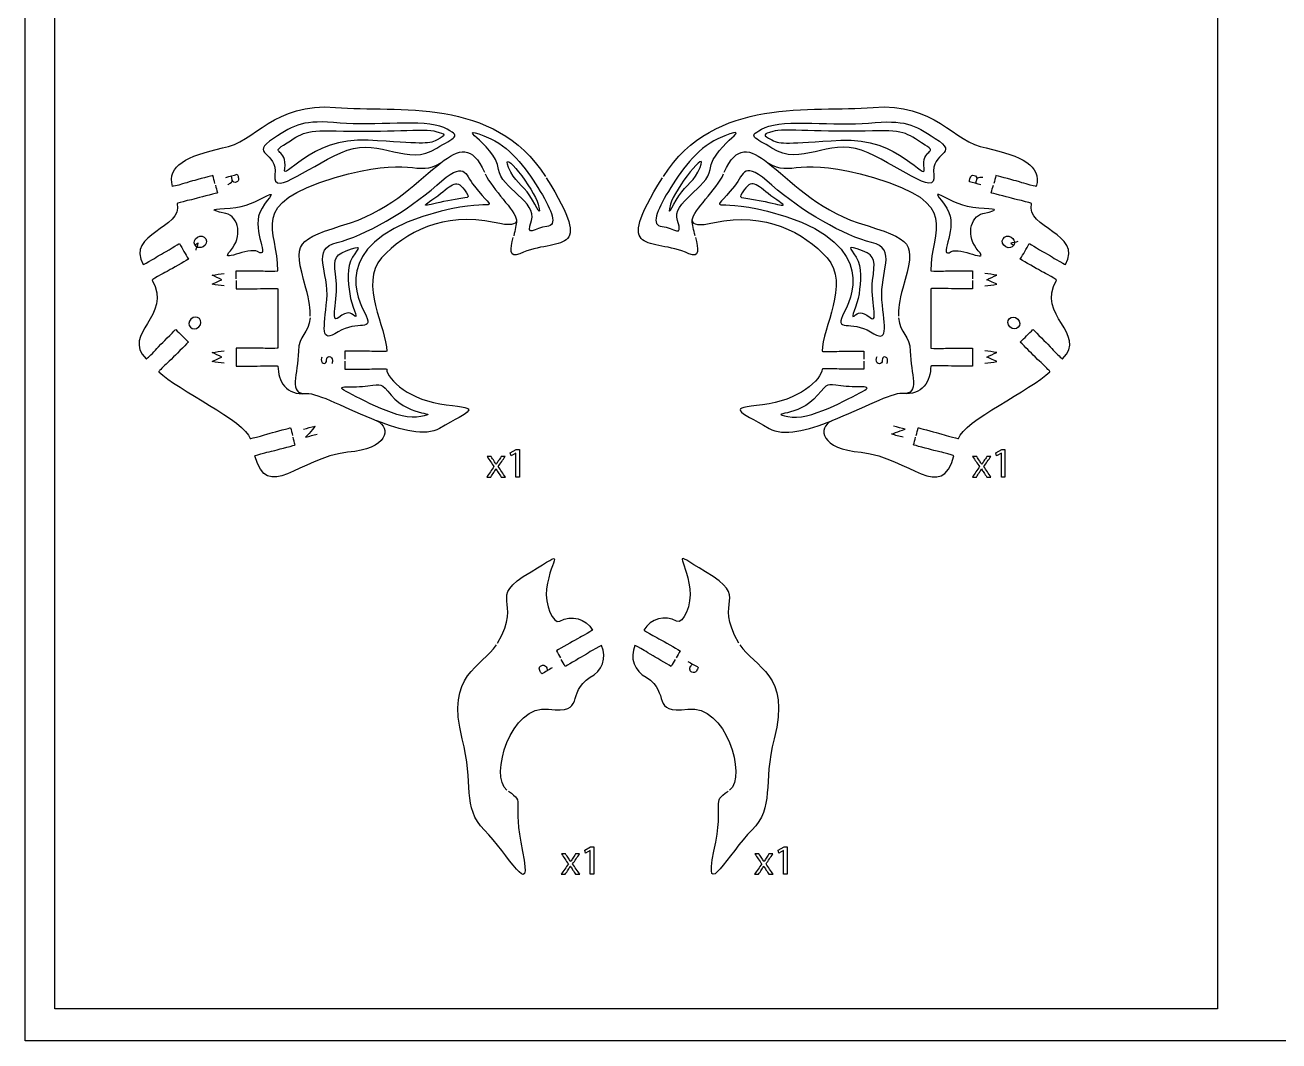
# Model space of a CAD drawing. Extents: x 0 to 620, y 0 to 360.
# Drawn here: x 0 to 210.1, y 0 to 170.3 of the extents above; entities that cross this region are included whole.
import ezdxf

# ---------------------------------------------------------------- set-up
doc = ezdxf.new("R2010")
doc.units = 0
doc.header["$MEASUREMENT"] = 0
doc.layers.add('DEFAULT', color=7, linetype='CONTINUOUS')

msp = doc.modelspace()

# ---------------------------------------------------------------- linework, layer by layer
at = {"layer": 'DEFAULT', "color": 36}
for points in [[(620, 0), (0, 0), (0, 360), (620, 360)], [(199.84, 5.38), (5, 5.38), (5, 355), (199.84, 355)], [(82.25, 98.56), (82.23, 98.56), (81.44, 98.13), (81.32, 98.6), (82.32, 99.14), (82.85, 99.14), (82.85, 94.55), (82.25, 94.55)], [(163.63, 98.56), (163.62, 98.56), (162.82, 98.13), (162.7, 98.6), (163.7, 99.14), (164.23, 99.14), (164.23, 94.55), (163.63, 94.55)], [(94.72, 31.94), (94.7, 31.94), (93.91, 31.51), (93.79, 31.99), (94.79, 32.52), (95.32, 32.52), (95.32, 27.94), (94.72, 27.94)], [(127.13, 31.94), (127.11, 31.94), (126.31, 31.51), (126.19, 31.99), (127.2, 32.52), (127.73, 32.52), (127.73, 27.94), (127.13, 27.94)]]:
    msp.add_lwpolyline(points, close=True, dxfattribs=at)
at = {"layer": 'DEFAULT', "color": 1}
for points, knots in [([(31.82, 143.79), (31.7, 144.23), (31.58, 144.66), (31.47, 145.1), (31.47, 145.1), (28.93, 144.42), (28.08, 144.19), (27.15, 143.94), (26.98, 143.84), (26.4, 143.69), (25.47, 143.44), (24.71, 143.23), (24.7, 143.29), (23.77, 146.77), (27.1, 148.37), (33.11, 149.73), (38.59, 150.66), (41.7, 157.39), (52.04, 156.52), (62.34, 155.65), (78.59, 158.49), (87.2, 144.94)], [0, 0, 0, 0, 3.830157, 3.830157, 3.830157, 4.830157, 4.830157, 4.830157, 5.830157, 5.830157, 5.830157, 6.830157, 6.830157, 6.830157, 7.830157, 7.830157, 7.830157, 8.830157, 8.830157, 8.830157, 9.830157, 9.830157, 9.830157, 9.830157]), ([(106.98, 144.94), (115.59, 158.49), (131.83, 155.65), (142.13, 156.52), (152.47, 157.39), (155.58, 150.66), (161.06, 149.73), (167.07, 148.37), (170.41, 146.77), (169.47, 143.29), (169.46, 143.23), (168.7, 143.44), (167.77, 143.69), (167.2, 143.84), (167.03, 143.94), (166.09, 144.19), (165.25, 144.42), (162.71, 145.1), (162.71, 145.1), (162.59, 144.66), (162.48, 144.23), (162.36, 143.79)], [0, 0, 0, 0, 1, 1, 1, 2, 2, 2, 3, 3, 3, 4, 4, 4, 5, 5, 5, 6, 6, 6, 9.830157, 9.830157, 9.830157, 9.830157]), ([(35.38, 127.78), (35.38, 128.23), (35.38, 128.68), (35.38, 129.13), (36.55, 129.13), (37.71, 129.13), (38.88, 129.13), (39.85, 129.13), (40.04, 129.08), (40.63, 129.08), (41.6, 129.08), (42.38, 129.08), (42.38, 129.13), (42.38, 136.2), (37.04, 140.35), (51.98, 144.75), (64.55, 148.57), (65.8, 144.75), (69.66, 147.22), (72.74, 149.64), (74.92, 150.27), (76.99, 145.64)], [0, 0, 0, 0, 3.83, 3.83, 3.83, 13.76, 13.76, 13.76, 14.76, 14.76, 14.76, 15.76, 15.76, 15.76, 16.76, 16.76, 16.76, 17.76, 17.76, 17.76, 18.76, 18.76, 18.76, 18.76]), ([(117.19, 145.64), (119.25, 150.27), (121.43, 149.64), (124.51, 147.22), (128.38, 144.75), (129.62, 148.57), (142.19, 144.75), (157.13, 140.35), (151.79, 136.2), (151.79, 129.13), (151.79, 129.08), (152.58, 129.08), (153.54, 129.08), (154.13, 129.08), (154.33, 129.13), (155.29, 129.13), (156.46, 129.13), (157.63, 129.13), (158.8, 129.13), (158.8, 128.68), (158.8, 128.23), (158.8, 127.78)], [0, 0, 0, 0, 1, 1, 1, 2, 2, 2, 3, 3, 3, 4, 4, 4, 5, 5, 5, 14.93, 14.93, 14.93, 18.76, 18.76, 18.76, 18.76]), ([(47.8, 121.53), (47.85, 122.62), (47.66, 124.09), (47.06, 126.24), (44.82, 134.21), (45.24, 134.19), (54.53, 137.19), (61.5, 139.45), (66.16, 144.48), (69.66, 147.22)], [0, 0, 0, 0, 1, 1, 1, 2, 2, 2, 3, 3, 3, 3]), ([(124.51, 147.22), (128.01, 144.48), (132.67, 139.45), (139.64, 137.19), (148.94, 134.19), (149.36, 134.21), (147.12, 126.24), (146.51, 124.09), (146.33, 122.62), (146.37, 121.53)], [0, 0, 0, 0, 1, 1, 1, 2, 2, 2, 3, 3, 3, 3]), ([(77.11, 145.36), (78.35, 142.7), (82.17, 139.26), (82.35, 137.7), (82.35, 137.66), (82.36, 137.61), (82.36, 137.56), (82.37, 136.9), (82.12, 135.95), (81.89, 135.01)], [0, 0, 0, 0, 1, 1, 1, 2, 2, 2, 3, 3, 3, 3]), ([(112.29, 135.01), (112.05, 135.95), (111.81, 136.9), (111.82, 137.56), (111.82, 137.61), (111.82, 137.66), (111.82, 137.7), (112, 139.26), (115.83, 142.7), (117.07, 145.36)], [0, 0, 0, 0, 1, 1, 1, 2, 2, 2, 3, 3, 3, 3]), ([(31.89, 143.5), (32.01, 143.07), (32.13, 142.63), (32.24, 142.2), (32.24, 142.2), (29.71, 141.52), (28.86, 141.29), (27.92, 141.04), (27.73, 141.04), (27.16, 140.89), (26.23, 140.64), (25.48, 140.44), (25.48, 140.39), (26.6, 136.21), (16.78, 135.42), (19.81, 130.17), (19.84, 130.13), (20.52, 130.52), (21.35, 131), (21.86, 131.3), (22.01, 131.44), (22.84, 131.92), (23.6, 132.36), (25.88, 133.68), (25.88, 133.68), (26.38, 132.81), (26.88, 131.94), (27.38, 131.08), (27.38, 131.08), (25.1, 129.76), (24.34, 129.32), (23.5, 128.84), (23.31, 128.79), (22.8, 128.49), (21.97, 128.01), (21.29, 127.62), (21.31, 127.57), (24.78, 121.57), (16.02, 118.62), (20.3, 114.34), (20.34, 114.3), (20.89, 114.85), (21.58, 115.54), (21.99, 115.95), (22.09, 116.13), (22.78, 116.81), (23.4, 117.43), (25.25, 119.29), (25.25, 119.29), (25.96, 118.58), (26.67, 117.87), (27.38, 117.17), (27.38, 117.17), (25.52, 115.31), (24.9, 114.69), (24.22, 114.01), (24.04, 113.9), (23.63, 113.49), (22.94, 112.8), (22.39, 112.25), (22.43, 112.21), (25.46, 109.18), (36.94, 103.91), (37.72, 101.01), (37.73, 100.96), (38.49, 101.16), (39.43, 101.41), (39.99, 101.56), (40.17, 101.66), (41.1, 101.91), (41.95, 102.14), (44.48, 102.82), (44.48, 102.82), (44.6, 102.38), (44.72, 101.95), (44.83, 101.51)], [0, 0, 0, 0, 3.830157, 3.830157, 3.830157, 4.830157, 4.830157, 4.830157, 5.830157, 5.830157, 5.830157, 6.830157, 6.830157, 6.830157, 7.830157, 7.830157, 7.830157, 8.830157, 8.830157, 8.830157, 9.830157, 9.830157, 9.830157, 10.830157, 10.830157, 10.830157, 19.342765, 19.342765, 19.342765, 20.342765, 20.342765, 20.342765, 21.342765, 21.342765, 21.342765, 22.342765, 22.342765, 22.342765, 23.342765, 23.342765, 23.342765, 24.342765, 24.342765, 24.342765, 25.342765, 25.342765, 25.342765, 26.342765, 26.342765, 26.342765, 34.849262, 34.849262, 34.849262, 35.849262, 35.849262, 35.849262, 36.849262, 36.849262, 36.849262, 37.849262, 37.849262, 37.849262, 38.849262, 38.849262, 38.849262, 39.849262, 39.849262, 39.849262, 40.849262, 40.849262, 40.849262, 41.849262, 41.849262, 41.849262, 45.679419, 45.679419, 45.679419, 45.679419]), ([(87.36, 144.69), (95.82, 131.14), (89.25, 134.85), (82.92, 131.99), (81.04, 131.15), (81.36, 132.85), (81.82, 134.72)], [0, 0, 0, 0, 1, 1, 1, 2, 2, 2, 2]), ([(112.36, 134.72), (112.82, 132.85), (113.14, 131.15), (111.26, 131.99), (104.93, 134.85), (98.35, 131.14), (106.82, 144.69)], [0, 0, 0, 0, 1, 1, 1, 2, 2, 2, 2]), ([(149.34, 101.51), (149.46, 101.95), (149.57, 102.38), (149.69, 102.82), (149.69, 102.82), (152.23, 102.14), (153.07, 101.91), (154.01, 101.66), (154.18, 101.56), (154.75, 101.41), (155.68, 101.16), (156.44, 100.96), (156.45, 101.01), (157.23, 103.91), (168.72, 109.18), (171.75, 112.21), (171.79, 112.25), (171.23, 112.8), (170.55, 113.49), (170.13, 113.9), (169.96, 114.01), (169.28, 114.69), (168.45, 115.51), (167.62, 116.34), (166.8, 117.17), (167.5, 117.87), (168.21, 118.58), (168.92, 119.29), (168.92, 119.29), (170.78, 117.43), (171.4, 116.81), (172.08, 116.13), (172.18, 115.95), (172.6, 115.54), (173.28, 114.85), (173.83, 114.3), (173.87, 114.34), (178.16, 118.62), (169.4, 121.57), (172.86, 127.57), (172.89, 127.62), (172.21, 128.01), (171.37, 128.49), (170.86, 128.79), (170.67, 128.84), (169.83, 129.32), (169.07, 129.76), (166.8, 131.08), (166.8, 131.08), (167.3, 131.94), (167.8, 132.81), (168.3, 133.68), (168.3, 133.68), (170.58, 132.36), (171.33, 131.92), (172.17, 131.44), (172.31, 131.3), (172.82, 131), (173.66, 130.52), (174.34, 130.13), (174.36, 130.17), (177.39, 135.42), (167.58, 136.21), (168.69, 140.39), (168.69, 140.44), (167.94, 140.64), (167.02, 140.89), (166.45, 141.04), (166.25, 141.04), (165.32, 141.29), (164.47, 141.52), (161.93, 142.2), (161.93, 142.2), (162.05, 142.63), (162.16, 143.07), (162.28, 143.5)], [0, 0, 0, 0, 3.830157, 3.830157, 3.830157, 4.830157, 4.830157, 4.830157, 5.830157, 5.830157, 5.830157, 6.830157, 6.830157, 6.830157, 7.830157, 7.830157, 7.830157, 8.830157, 8.830157, 8.830157, 9.830157, 9.830157, 9.830157, 19.772078, 19.772078, 19.772078, 28.278576, 28.278576, 28.278576, 29.278576, 29.278576, 29.278576, 30.278576, 30.278576, 30.278576, 31.278576, 31.278576, 31.278576, 32.278576, 32.278576, 32.278576, 33.278576, 33.278576, 33.278576, 34.278576, 34.278576, 34.278576, 35.278576, 35.278576, 35.278576, 43.791184, 43.791184, 43.791184, 44.791184, 44.791184, 44.791184, 45.791184, 45.791184, 45.791184, 46.791184, 46.791184, 46.791184, 47.791184, 47.791184, 47.791184, 48.791184, 48.791184, 48.791184, 49.791184, 49.791184, 49.791184, 50.791184, 50.791184, 50.791184, 54.62134, 54.62134, 54.62134, 54.62134]), ([(82.35, 137.7), (82.35, 137.66), (82.36, 137.61), (82.36, 137.56), (82.33, 136.84), (81.34, 136.62), (78.6, 137.22), (70.14, 139.08), (63.62, 135.57), (59.76, 131.28), (55.9, 126.98), (60.61, 119.5), (60.61, 115.64), (60.61, 115.59), (59.83, 115.59), (58.86, 115.59), (58.27, 115.59), (58.08, 115.64), (57.11, 115.64), (55.94, 115.64), (54.77, 115.64), (53.61, 115.64), (53.61, 115.19), (53.61, 114.74), (53.61, 114.29)], [0, 0, 0, 0, 1, 1, 1, 2, 2, 2, 3, 3, 3, 4, 4, 4, 5, 5, 5, 6, 6, 6, 15.93, 15.93, 15.93, 19.76, 19.76, 19.76, 19.76]), ([(111.82, 137.56), (111.84, 136.84), (112.84, 136.62), (115.57, 137.22), (124.04, 139.08), (130.56, 135.57), (134.42, 131.28), (138.27, 126.98), (133.57, 119.5), (133.57, 115.64), (133.57, 115.59), (134.35, 115.59), (135.32, 115.59), (135.9, 115.59), (136.1, 115.64), (137.06, 115.64), (138.23, 115.64), (139.4, 115.64), (140.57, 115.64), (140.57, 115.19), (140.57, 114.74), (140.57, 114.29)], [0, 0, 0, 0, 1, 1, 1, 2, 2, 2, 3, 3, 3, 4, 4, 4, 5, 5, 5, 14.93, 14.93, 14.93, 18.76, 18.76, 18.76, 18.76]), ([(35.38, 127.48), (35.38, 127.03), (35.38, 126.58), (35.38, 126.13), (36.55, 126.13), (37.71, 126.13), (38.88, 126.13), (39.85, 126.13), (40.04, 126.18), (40.63, 126.18), (41.6, 126.18), (42.38, 126.18), (42.38, 126.13), (42.38, 122.81), (42.38, 119.49), (42.38, 116.16), (42.38, 116.11), (41.6, 116.11), (40.63, 116.11), (40.04, 116.11), (39.85, 116.16), (38.88, 116.16), (37.71, 116.16), (36.55, 116.16), (35.38, 116.16), (35.38, 115.16), (35.38, 114.16), (35.38, 113.16), (36.55, 113.16), (37.71, 113.16), (38.88, 113.16), (39.85, 113.16), (40.04, 113.21), (40.63, 113.21), (41.6, 113.21), (42.38, 113.21), (42.38, 113.16), (42.38, 110.63), (43.76, 108.21), (47.12, 108.55), (47.14, 108.55), (47.16, 108.55), (47.18, 108.56), (48.98, 108.7), (53.96, 105.94), (58.97, 103.98), (61.44, 102.8), (60.82, 99.19), (54.05, 98.73), (45.81, 97.69), (40.6, 90.27), (38.5, 98.11), (38.5, 98.16), (39.25, 98.36), (40.17, 98.61), (40.74, 98.76), (40.94, 98.76), (41.88, 99.01), (42.72, 99.24), (45.26, 99.92), (45.26, 99.92), (45.14, 100.35), (45.03, 100.79), (44.91, 101.22)], [0, 0, 0, 0, 3.83, 3.83, 3.83, 13.76, 13.76, 13.76, 14.76, 14.76, 14.76, 15.76, 15.76, 15.76, 44, 44, 44, 45, 45, 45, 46, 46, 46, 55.93, 55.93, 55.93, 64.44, 64.44, 64.44, 74.37, 74.37, 74.37, 75.37, 75.37, 75.37, 76.37, 76.37, 76.37, 77.37, 77.37, 77.37, 78.37, 78.37, 78.37, 79.37, 79.37, 79.37, 80.37, 80.37, 80.37, 81.37, 81.37, 81.37, 82.37, 82.37, 82.37, 83.37, 83.37, 83.37, 84.37, 84.37, 84.37, 88.200157, 88.200157, 88.200157, 88.200157]), ([(158.8, 127.48), (158.8, 127.03), (158.8, 126.58), (158.8, 126.13), (157.63, 126.13), (156.46, 126.13), (155.29, 126.13), (154.33, 126.13), (154.13, 126.18), (153.54, 126.18), (152.58, 126.18), (151.79, 126.18), (151.79, 126.13), (151.79, 122.81), (151.79, 119.49), (151.79, 116.16), (151.79, 116.11), (152.58, 116.11), (153.54, 116.11), (154.13, 116.11), (154.33, 116.16), (155.29, 116.16), (156.46, 116.16), (157.63, 116.16), (158.8, 116.16), (158.8, 115.16), (158.8, 114.16), (158.8, 113.16), (157.63, 113.16), (156.46, 113.16), (155.29, 113.16), (154.33, 113.16), (154.13, 113.21), (153.54, 113.21), (152.58, 113.21), (151.79, 113.21), (151.79, 113.16), (151.79, 110.63), (150.41, 108.21), (147.06, 108.55), (147.03, 108.55), (147.01, 108.55), (146.99, 108.56), (145.2, 108.7), (140.22, 105.94), (135.21, 103.98), (132.74, 102.8), (133.35, 99.19), (140.13, 98.73), (148.37, 97.69), (153.58, 90.27), (155.68, 98.11), (155.68, 98.16), (154.93, 98.36), (154, 98.61), (153.43, 98.76), (153.23, 98.76), (152.3, 99.01), (151.45, 99.24), (148.91, 99.92), (148.91, 99.92), (149.03, 100.35), (149.15, 100.79), (149.26, 101.22)], [0, 0, 0, 0, 3.83, 3.83, 3.83, 13.76, 13.76, 13.76, 14.76, 14.76, 14.76, 15.76, 15.76, 15.76, 44, 44, 44, 45, 45, 45, 46, 46, 46, 55.93, 55.93, 55.93, 64.44, 64.44, 64.44, 74.37, 74.37, 74.37, 75.37, 75.37, 75.37, 76.37, 76.37, 76.37, 77.37, 77.37, 77.37, 78.37, 78.37, 78.37, 79.37, 79.37, 79.37, 80.37, 80.37, 80.37, 81.37, 81.37, 81.37, 82.37, 82.37, 82.37, 83.37, 83.37, 83.37, 84.37, 84.37, 84.37, 88.200157, 88.200157, 88.200157, 88.200157]), ([(47.79, 121.23), (47.55, 118.55), (45.81, 118.36), (45.81, 115.64), (45.81, 111.82), (43.97, 108.35), (47.12, 108.55), (47.14, 108.55), (47.16, 108.55), (47.18, 108.56)], [0, 0, 0, 0, 1, 1, 1, 2, 2, 2, 3, 3, 3, 3]), ([(146.39, 121.23), (146.63, 118.55), (148.36, 118.36), (148.36, 115.64), (148.36, 111.82), (150.2, 108.35), (147.06, 108.55), (147.03, 108.55), (147.01, 108.55), (146.99, 108.56)], [0, 0, 0, 0, 1, 1, 1, 2, 2, 2, 3, 3, 3, 3]), ([(53.61, 113.99), (53.61, 113.54), (53.61, 113.09), (53.61, 112.64), (54.77, 112.64), (55.94, 112.64), (57.11, 112.64), (58.08, 112.64), (58.27, 112.69), (58.86, 112.69), (59.83, 112.69), (60.61, 112.69), (60.61, 112.64), (60.61, 110.9), (64.61, 107.31), (70.59, 106.68), (76.57, 106.04), (74.82, 105.82), (69.47, 102.71), (67.08, 101.31), (63.02, 102.38), (58.97, 103.98)], [0, 0, 0, 0, 3.83, 3.83, 3.83, 13.76, 13.76, 13.76, 14.76, 14.76, 14.76, 15.76, 15.76, 15.76, 16.76, 16.76, 16.76, 17.76, 17.76, 17.76, 18.76, 18.76, 18.76, 18.76]), ([(140.57, 113.99), (140.57, 113.54), (140.57, 113.09), (140.57, 112.64), (139.4, 112.64), (138.23, 112.64), (137.06, 112.64), (136.1, 112.64), (135.9, 112.69), (135.32, 112.69), (134.35, 112.69), (133.57, 112.69), (133.57, 112.64), (133.57, 110.9), (129.56, 107.31), (123.59, 106.68), (117.61, 106.04), (119.35, 105.82), (124.7, 102.71), (127.1, 101.31), (131.16, 102.38), (135.21, 103.98)], [0, 0, 0, 0, 3.83, 3.83, 3.83, 13.76, 13.76, 13.76, 14.76, 14.76, 14.76, 15.76, 15.76, 15.76, 16.76, 16.76, 16.76, 17.76, 17.76, 17.76, 18.76, 18.76, 18.76, 18.76]), ([(79.17, 66.68), (83.73, 74.27), (76.93, 73.97), (84.8, 78.68), (91.01, 82.39), (88.15, 81.37), (87.4, 75.78), (87.06, 73.25), (88.5, 69.76), (89.64, 70.37), (91.55, 71.47), (93.99, 70.81), (95.1, 68.9), (95.13, 68.86), (94.44, 68.46), (93.61, 67.98), (93.1, 67.69), (92.91, 67.64), (92.07, 67.15), (91.31, 66.71), (89.04, 65.4), (89.04, 65.4), (89.26, 65.01), (89.49, 64.62), (89.71, 64.23)], [0, 0, 0, 0, 1, 1, 1, 2, 2, 2, 3, 3, 3, 4, 4, 4, 5, 5, 5, 6, 6, 6, 7, 7, 7, 10.830209, 10.830209, 10.830209, 10.830209]), ([(119.65, 66.69), (115.1, 74.28), (121.89, 73.98), (114.02, 78.68), (107.81, 82.4), (110.67, 81.38), (111.42, 75.78), (111.76, 73.25), (110.33, 69.77), (109.19, 70.37), (107.27, 71.47), (104.83, 70.82), (103.72, 68.9), (103.7, 68.86), (104.38, 68.47), (105.22, 67.98), (105.72, 67.69), (105.92, 67.64), (106.75, 67.15), (107.51, 66.71), (109.79, 65.4), (109.79, 65.4), (109.56, 65.01), (109.34, 64.62), (109.11, 64.23)], [0, 0, 0, 0, 1, 1, 1, 2, 2, 2, 3, 3, 3, 4, 4, 4, 5, 5, 5, 6, 6, 6, 7, 7, 7, 10.821544, 10.821544, 10.821544, 10.821544]), ([(81, 41.86), (83.99, 39.9), (81.52, 40.52), (83.36, 31.79), (85.23, 22.95), (80.87, 31.54), (77.01, 35.34), (73.15, 39.14), (75.24, 43.17), (73.27, 50.66), (70.42, 61.54), (76.57, 62.62), (79.02, 66.43)], [0, 0, 0, 0, 1, 1, 1, 2, 2, 2, 3, 3, 3, 4, 4, 4, 4]), ([(80.76, 42.03), (77.79, 44.32), (81.4, 56.5), (87.73, 55.64), (94.14, 54.77), (90.54, 58.33), (94.71, 60.97), (96.7, 61.92), (97.55, 64.31), (96.6, 66.3), (96.58, 66.35), (95.89, 65.96), (95.06, 65.47), (94.55, 65.17), (94.41, 65.04), (93.57, 64.55), (92.81, 64.12), (90.54, 62.8), (90.54, 62.8), (90.31, 63.19), (90.09, 63.58), (89.86, 63.97)], [0, 0, 0, 0, 1, 1, 1, 2, 2, 2, 3, 3, 3, 4, 4, 4, 5, 5, 5, 6, 6, 6, 9.830209, 9.830209, 9.830209, 9.830209]), ([(108.96, 63.97), (108.74, 63.58), (108.51, 63.19), (108.29, 62.8), (108.29, 62.8), (106.01, 64.12), (105.26, 64.55), (104.42, 65.04), (104.27, 65.18), (103.77, 65.47), (102.93, 65.96), (102.25, 66.35), (102.22, 66.3), (101.28, 64.31), (102.12, 61.92), (104.12, 60.97), (108.29, 58.33), (104.68, 54.77), (111.09, 55.64), (117.42, 56.5), (121.03, 44.33), (118.06, 42.03)], [0, 0, 0, 0, 3.830209, 3.830209, 3.830209, 4.830209, 4.830209, 4.830209, 5.830209, 5.830209, 5.830209, 6.830209, 6.830209, 6.830209, 7.830209, 7.830209, 7.830209, 8.830209, 8.830209, 8.830209, 9.830209, 9.830209, 9.830209, 9.830209]), ([(119.81, 66.43), (122.25, 62.62), (128.4, 61.55), (125.55, 50.66), (123.58, 43.17), (125.67, 39.14), (121.81, 35.35), (117.95, 31.55), (113.59, 22.96), (115.46, 31.8), (117.31, 40.52), (114.83, 39.91), (117.82, 41.86)], [0, 0, 0, 0, 1, 1, 1, 2, 2, 2, 3, 3, 3, 4, 4, 4, 4])]:
    msp.add_open_spline(points, degree=3, knots=knots, dxfattribs=at)
at = {"layer": 'DEFAULT', "color": 5}
for points, knots in [([(41.64, 151.33), (45.28, 153.69), (46.65, 154.48), (52.81, 153.9), (58.26, 153.39), (66.99, 154.6), (70.16, 153.14), (73.56, 151.58), (71.82, 151.53), (68.99, 149.67), (64.16, 146.49), (59.61, 151.41), (53.97, 149.34), (48.32, 147.26), (41.3, 141.15), (41.87, 145.2), (42.43, 149.25), (37.33, 148.53), (41.64, 151.33)], [0, 0, 0, 0, 1, 1, 1, 2, 2, 2, 3, 3, 3, 4, 4, 4, 5, 5, 5, 6, 6, 6, 6]), ([(152.53, 151.33), (148.9, 153.69), (147.52, 154.48), (141.37, 153.9), (135.91, 153.39), (127.19, 154.6), (124.02, 153.14), (120.62, 151.58), (122.35, 151.53), (125.18, 149.67), (130.02, 146.49), (134.56, 151.41), (140.21, 149.34), (145.85, 147.26), (152.88, 141.15), (152.31, 145.2), (151.74, 149.25), (156.84, 148.53), (152.53, 151.33)], [0, 0, 0, 0, 1, 1, 1, 2, 2, 2, 3, 3, 3, 4, 4, 4, 5, 5, 5, 6, 6, 6, 6]), ([(79.37, 146.14), (79.72, 143.04), (85.93, 140.62), (84.85, 137.55), (83.77, 134.48), (85.51, 136.39), (87.42, 136.55), (89.33, 136.72), (88.33, 139.13), (86.34, 142.45), (84.35, 145.77), (81.74, 149.54), (78.04, 151.24), (74.55, 152.85), (74.47, 152.49), (75.72, 151.41), (76.75, 150.52), (79.12, 148.34), (79.37, 146.14)], [0, 0, 0, 0, 1, 1, 1, 2, 2, 2, 3, 3, 3, 4, 4, 4, 5, 5, 5, 6, 6, 6, 6]), ([(114.81, 146.14), (114.45, 143.04), (108.25, 140.62), (109.33, 137.55), (110.41, 134.48), (108.66, 136.39), (106.75, 136.55), (104.84, 136.72), (105.84, 139.13), (107.83, 142.45), (109.82, 145.77), (112.43, 149.54), (116.13, 151.24), (119.62, 152.85), (119.7, 152.49), (118.46, 151.41), (117.43, 150.52), (115.05, 148.34), (114.81, 146.14)], [0, 0, 0, 0, 1, 1, 1, 2, 2, 2, 3, 3, 3, 4, 4, 4, 5, 5, 5, 6, 6, 6, 6]), ([(75.3, 143.31), (73.6, 145.48), (73.89, 147.82), (68.99, 143.47), (64.1, 139.13), (56.79, 134.93), (52.31, 133.87), (47.83, 132.82), (50.98, 128.95), (50.57, 124.25), (50.15, 119.54), (49.32, 116.81), (52.48, 118.88), (55.63, 120.95), (58.78, 118.62), (56.87, 122.19), (54.97, 125.76), (52.09, 134.67), (69.75, 139.13), (79.29, 141.53), (79.27, 138.23), (75.3, 143.31)], [0, 0, 0, 0, 1, 1, 1, 2, 2, 2, 3, 3, 3, 4, 4, 4, 5, 5, 5, 6, 6, 6, 7, 7, 7, 7]), ([(118.87, 143.31), (120.58, 145.48), (120.28, 147.82), (125.18, 143.47), (130.08, 139.13), (137.38, 134.93), (141.87, 133.87), (146.35, 132.82), (143.19, 128.95), (143.61, 124.25), (144.02, 119.54), (144.85, 116.81), (141.7, 118.88), (138.55, 120.95), (135.39, 118.62), (137.3, 122.19), (139.21, 125.76), (142.09, 134.67), (124.43, 139.13), (114.89, 141.53), (114.9, 138.23), (118.87, 143.31)], [0, 0, 0, 0, 1, 1, 1, 2, 2, 2, 3, 3, 3, 4, 4, 4, 5, 5, 5, 6, 6, 6, 7, 7, 7, 7]), ([(61.36, 108.25), (59.55, 110.37), (59.91, 110.16), (57.47, 109.82), (55.09, 109.49), (51.48, 110.06), (53.8, 108.9), (56.13, 107.75), (62.76, 103.85), (66.33, 104.68), (69.91, 105.51), (64.63, 104.4), (61.36, 108.25)], [0, 0, 0, 0, 1, 1, 1, 2, 2, 2, 3, 3, 3, 4, 4, 4, 4]), ([(132.82, 108.25), (134.62, 110.37), (134.26, 110.16), (136.7, 109.82), (139.08, 109.49), (142.7, 110.06), (140.37, 108.9), (138.05, 107.75), (131.42, 103.85), (127.84, 104.68), (124.27, 105.51), (129.54, 104.4), (132.82, 108.25)], [0, 0, 0, 0, 1, 1, 1, 2, 2, 2, 3, 3, 3, 4, 4, 4, 4])]:
    msp.add_open_spline(points, degree=3, knots=knots, dxfattribs=at)
at = {"layer": 'DEFAULT', "color": 3}
for points, knots in [([(43.51, 146.26), (43.15, 143.79), (47.68, 151.58), (57.48, 151.03), (66.49, 150.53), (67.44, 150.22), (69.04, 151.09), (70.65, 151.95), (70.47, 152.01), (68.85, 152.51), (67.23, 153.01), (59.95, 152.34), (53.35, 152.56), (46.61, 152.8), (46.75, 152.34), (43.32, 150.21), (40.96, 148.74), (44.01, 149.71), (43.51, 146.26)], [0, 0, 0, 0, 1, 1, 1, 2, 2, 2, 3, 3, 3, 4, 4, 4, 5, 5, 5, 6, 6, 6, 6]), ([(150.66, 146.26), (151.02, 143.79), (146.49, 151.58), (136.7, 151.03), (127.69, 150.53), (126.74, 150.22), (125.13, 151.09), (123.52, 151.95), (123.71, 152.01), (125.33, 152.51), (126.94, 153.01), (134.23, 152.34), (140.82, 152.56), (147.57, 152.8), (147.43, 152.34), (150.85, 150.21), (153.21, 148.74), (150.17, 149.71), (150.66, 146.26)], [0, 0, 0, 0, 1, 1, 1, 2, 2, 2, 3, 3, 3, 4, 4, 4, 5, 5, 5, 6, 6, 6, 6]), ([(81.03, 146.43), (81.94, 144.16), (83.35, 143.66), (84.6, 141.68), (85.84, 139.71), (86.65, 137.78), (86, 140.28), (85.35, 142.78), (79.54, 150.17), (81.03, 146.43)], [0, 0, 0, 0, 1, 1, 1, 2, 2, 2, 3, 3, 3, 3]), ([(113.14, 146.43), (112.24, 144.16), (110.82, 143.66), (109.58, 141.68), (108.33, 139.71), (107.52, 137.78), (108.18, 140.28), (108.83, 142.78), (114.64, 150.17), (113.14, 146.43)], [0, 0, 0, 0, 1, 1, 1, 2, 2, 2, 3, 3, 3, 3]), ([(73.64, 142.7), (72.13, 144.85), (71.48, 143.28), (68.66, 141.37), (65.84, 139.46), (67.01, 140.12), (70.83, 140.87), (74.64, 141.62), (74.8, 141.04), (73.64, 142.7)], [0, 0, 0, 0, 1, 1, 1, 2, 2, 2, 3, 3, 3, 3]), ([(120.53, 142.7), (122.04, 144.85), (122.69, 143.28), (125.51, 141.37), (128.34, 139.46), (127.16, 140.12), (123.35, 140.87), (119.54, 141.62), (119.37, 141.04), (120.53, 142.7)], [0, 0, 0, 0, 1, 1, 1, 2, 2, 2, 3, 3, 3, 3]), ([(33.64, 138.73), (35.88, 138.22), (36.48, 134.78), (34.42, 132.5), (32.37, 130.22), (37.47, 133.21), (38.97, 132.34), (41.22, 131.02), (38.03, 135.81), (39.34, 138.88), (40.2, 140.89), (42.41, 142.61), (40.52, 141.67), (38.78, 140.8), (37.06, 139.81), (34.35, 139.62), (31.64, 139.44), (30.34, 139.48), (33.64, 138.73)], [0, 0, 0, 0, 1, 1, 1, 2, 2, 2, 3, 3, 3, 4, 4, 4, 5, 5, 5, 6, 6, 6, 6]), ([(160.53, 138.73), (158.29, 138.22), (157.7, 134.78), (159.75, 132.5), (161.81, 130.22), (156.7, 133.21), (155.21, 132.34), (152.95, 131.02), (156.14, 135.81), (154.84, 138.88), (153.98, 140.89), (151.76, 142.61), (153.65, 141.67), (155.39, 140.8), (157.12, 139.81), (159.82, 139.62), (162.53, 139.44), (163.84, 139.48), (160.53, 138.73)], [0, 0, 0, 0, 1, 1, 1, 2, 2, 2, 3, 3, 3, 4, 4, 4, 5, 5, 5, 6, 6, 6, 6]), ([(53.8, 132.46), (51.56, 131.65), (51.73, 130.66), (52.14, 127.5), (52.56, 124.35), (50.98, 120.06), (52.56, 121.29), (54.14, 122.52), (54.51, 122.06), (55.24, 121.54), (55.96, 121.03), (54.68, 123.19), (54.41, 125.26), (54.14, 127.34), (53.85, 129.7), (54.88, 131.41), (55.91, 133.11), (56.71, 133.52), (53.8, 132.46)], [0, 0, 0, 0, 1, 1, 1, 2, 2, 2, 3, 3, 3, 4, 4, 4, 5, 5, 5, 6, 6, 6, 6]), ([(140.37, 132.46), (142.62, 131.65), (142.45, 130.66), (142.03, 127.5), (141.62, 124.35), (143.19, 120.06), (141.62, 121.29), (140.04, 122.52), (139.66, 122.06), (138.94, 121.54), (138.21, 121.03), (139.5, 123.19), (139.77, 125.26), (140.04, 127.34), (140.32, 129.7), (139.29, 131.41), (138.26, 133.11), (137.47, 133.52), (140.37, 132.46)], [0, 0, 0, 0, 1, 1, 1, 2, 2, 2, 3, 3, 3, 4, 4, 4, 5, 5, 5, 6, 6, 6, 6])]:
    msp.add_open_spline(points, degree=3, knots=knots, dxfattribs=at)
at = {"layer": 'DEFAULT', "color": 250}
for points, knots in [([(33.64, 144.79), (34.29, 144.97), (34.93, 145.14), (35.57, 145.31), (35.63, 145.19), (35.69, 145.01), (35.74, 144.84), (35.81, 144.57), (35.81, 144.38), (35.73, 144.23), (35.67, 144.11), (35.55, 144.02), (35.4, 143.98), (35.14, 143.91), (34.81, 144.01), (34.72, 144.38)], [0, 0, 0, 0, 5.65209, 5.65209, 5.65209, 6.65209, 6.65209, 6.65209, 7.65209, 7.65209, 7.65209, 8.65209, 8.65209, 8.65209, 9.65209, 9.65209, 9.65209, 9.65209]), ([(33.98, 143.54), (34.02, 143.6), (34.18, 143.7), (34.4, 143.84), (34.71, 144.03), (34.77, 144.17), (34.7, 144.47), (34.65, 144.66), (34.6, 144.85), (34.55, 145.04)], [0, 0, 0, 0, 1, 1, 1, 2, 2, 2, 3.657222, 3.657222, 3.657222, 3.657222]), ([(160.2, 143.54), (159.55, 143.72), (158.91, 143.89), (158.27, 144.06), (158.28, 144.19), (158.31, 144.38), (158.36, 144.55), (158.43, 144.82), (158.53, 144.98), (158.67, 145.08), (158.78, 145.15), (158.93, 145.17), (159.08, 145.13), (159.34, 145.06), (159.57, 144.81), (159.48, 144.44)], [0, 0, 0, 0, 5.65209, 5.65209, 5.65209, 6.65209, 6.65209, 6.65209, 7.65209, 7.65209, 7.65209, 8.65209, 8.65209, 8.65209, 9.65209, 9.65209, 9.65209, 9.65209]), ([(160.53, 144.79), (160.46, 144.77), (160.28, 144.76), (160.02, 144.75), (159.66, 144.73), (159.53, 144.65), (159.45, 144.35), (159.39, 144.16), (159.34, 143.97), (159.29, 143.78)], [0, 0, 0, 0, 1, 1, 1, 2, 2, 2, 3.657222, 3.657222, 3.657222, 3.657222]), ([(28.68, 132.56), (28.6, 132.83), (29.04, 133.5), (28.99, 133.74), (28.98, 133.78), (28.48, 133.43), (28.46, 133.47), (28.23, 133.89), (28.33, 134.43), (28.9, 134.75), (29.46, 135.08), (30.02, 134.94), (30.29, 134.47), (30.56, 133.99), (30.37, 133.47), (29.86, 133.17), (29.41, 132.91), (28.93, 133), (28.74, 133.16), (28.56, 133.31), (28.47, 133.44), (28.47, 133.44)], [0, 0, 0, 0, 1, 1, 1, 2, 2, 2, 3, 3, 3, 4, 4, 4, 5, 5, 5, 6, 6, 6, 7, 7, 7, 7]), ([(166.36, 134.06), (166.16, 133.86), (165.37, 133.9), (165.19, 133.74), (165.15, 133.71), (165.71, 133.45), (165.69, 133.41), (165.43, 133.01), (164.92, 132.83), (164.36, 133.15), (163.79, 133.48), (163.63, 134.03), (163.91, 134.5), (164.18, 134.98), (164.73, 135.07), (165.24, 134.77), (165.69, 134.52), (165.86, 134.06), (165.81, 133.82), (165.77, 133.58), (165.71, 133.44), (165.71, 133.44)], [0, 0, 0, 0, 1, 1, 1, 2, 2, 2, 3, 3, 3, 4, 4, 4, 5, 5, 5, 6, 6, 6, 7, 7, 7, 7]), ([(33.35, 126.6), (32.68, 126.69), (32, 126.77), (31.33, 126.86), (31.33, 126.86), (32.78, 127.57), (32.99, 127.62), (32.43, 127.88), (31.88, 128.15), (31.33, 128.41), (32, 128.5), (32.68, 128.58), (33.35, 128.66)], [0, 0, 0, 0, 5.778666, 5.778666, 5.778666, 6.778666, 6.778666, 6.778666, 11.992102, 11.992102, 11.992102, 17.763104, 17.763104, 17.763104, 17.763104]), ([(160.83, 126.6), (161.5, 126.69), (162.17, 126.77), (162.85, 126.86), (162.85, 126.86), (161.4, 127.57), (161.19, 127.62), (161.74, 127.88), (162.29, 128.15), (162.85, 128.41), (162.17, 128.5), (161.5, 128.58), (160.83, 128.66)], [0, 0, 0, 0, 5.777674, 5.777674, 5.777674, 6.777674, 6.777674, 6.777674, 11.990209, 11.990209, 11.990209, 17.760218, 17.760218, 17.760218, 17.760218]), ([(29.14, 119.74), (28.64, 119.25), (28.08, 119.29), (27.72, 119.65), (27.34, 120.03), (27.37, 120.58), (27.8, 121.02), (28.25, 121.47), (28.83, 121.49), (29.21, 121.11), (29.61, 120.72), (29.56, 120.16), (29.14, 119.74)], [0, 0, 0, 0, 1, 1, 1, 2, 2, 2, 3, 3, 3, 4, 4, 4, 4]), ([(165.04, 119.74), (165.53, 119.25), (166.09, 119.29), (166.46, 119.65), (166.83, 120.03), (166.81, 120.58), (166.37, 121.02), (165.92, 121.47), (165.34, 121.49), (164.96, 121.11), (164.57, 120.72), (164.62, 120.16), (165.04, 119.74)], [0, 0, 0, 0, 1, 1, 1, 2, 2, 2, 3, 3, 3, 4, 4, 4, 4]), ([(33.35, 113.63), (32.68, 113.72), (32, 113.81), (31.33, 113.9), (31.33, 113.9), (32.78, 114.6), (32.99, 114.65), (32.43, 114.92), (31.88, 115.18), (31.33, 115.45), (32, 115.53), (32.68, 115.61), (33.35, 115.69)], [0, 0, 0, 0, 5.778666, 5.778666, 5.778666, 6.778666, 6.778666, 6.778666, 11.992102, 11.992102, 11.992102, 17.763104, 17.763104, 17.763104, 17.763104]), ([(160.83, 113.63), (161.5, 113.72), (162.17, 113.81), (162.85, 113.9), (162.85, 113.9), (161.4, 114.6), (161.19, 114.65), (161.74, 114.92), (162.29, 115.18), (162.85, 115.45), (162.17, 115.53), (161.5, 115.61), (160.83, 115.69)], [0, 0, 0, 0, 5.777674, 5.777674, 5.777674, 6.777674, 6.777674, 6.777674, 11.990209, 11.990209, 11.990209, 17.760218, 17.760218, 17.760218, 17.760218]), ([(49.73, 114.67), (49.67, 114.57), (49.62, 114.41), (49.62, 114.23), (49.62, 113.83), (49.86, 113.6), (50.15, 113.6), (50.37, 113.6), (50.52, 113.85), (50.52, 114.13), (50.52, 114.56), (50.7, 114.74), (50.97, 114.74), (51.29, 114.74), (51.52, 114.49), (51.52, 114.06), (51.52, 113.86), (51.47, 113.67), (51.39, 113.54)], [0, 0, 0, 0, 1, 1, 1, 2, 2, 2, 3, 3, 3, 4, 4, 4, 5, 5, 5, 6, 6, 6, 6]), ([(144.45, 113.61), (144.51, 113.71), (144.56, 113.87), (144.56, 114.06), (144.56, 114.45), (144.32, 114.68), (144.02, 114.68), (143.81, 114.68), (143.66, 114.43), (143.66, 114.15), (143.66, 113.72), (143.47, 113.54), (143.2, 113.54), (142.88, 113.54), (142.66, 113.79), (142.66, 114.23), (142.66, 114.43), (142.71, 114.61), (142.78, 114.74)], [0, 0, 0, 0, 1, 1, 1, 2, 2, 2, 3, 3, 3, 4, 4, 4, 5, 5, 5, 6, 6, 6, 6]), ([(46.65, 102.57), (47.3, 102.75), (47.96, 102.92), (48.61, 103.09), (48.61, 103.09), (47.19, 101.36), (47.02, 101.21), (47.67, 101.39), (48.32, 101.58), (48.96, 101.76)], [0, 0, 0, 0, 5.728745, 5.728745, 5.728745, 6.728745, 6.728745, 6.728745, 12.458535, 12.458535, 12.458535, 12.458535]), ([(147.16, 101.21), (146.51, 101.39), (145.86, 101.56), (145.2, 101.74), (145.2, 101.74), (147.3, 102.53), (147.52, 102.57), (146.87, 102.74), (146.22, 102.91), (145.56, 103.07)], [0, 0, 0, 0, 5.728745, 5.728745, 5.728745, 6.728745, 6.728745, 6.728745, 12.457255, 12.457255, 12.457255, 12.457255]), ([(111.1, 63.63), (111.68, 63.3), (112.25, 62.96), (112.83, 62.63), (112.79, 62.51), (112.72, 62.36), (112.61, 62.18), (112.49, 61.95), (112.34, 61.82), (112.19, 61.77), (112.05, 61.72), (111.89, 61.74), (111.73, 61.83), (111.57, 61.92), (111.48, 62.04), (111.44, 62.18), (111.38, 62.37), (111.42, 62.6), (111.55, 62.83), (111.59, 62.89), (111.81, 63.16), (111.88, 63.18)], [0, 0, 0, 0, 5.660989, 5.660989, 5.660989, 6.660989, 6.660989, 6.660989, 7.660989, 7.660989, 7.660989, 8.660989, 8.660989, 8.660989, 9.660989, 9.660989, 9.660989, 10.660989, 10.660989, 10.660989, 11.660989, 11.660989, 11.660989, 11.660989]), ([(88.34, 62.55), (87.77, 62.22), (87.19, 61.88), (86.61, 61.55), (86.53, 61.65), (86.43, 61.78), (86.33, 61.97), (86.2, 62.19), (86.16, 62.38), (86.19, 62.54), (86.22, 62.68), (86.31, 62.82), (86.47, 62.91), (86.63, 63), (86.78, 63.02), (86.92, 62.99), (87.12, 62.94), (87.29, 62.78), (87.42, 62.56), (87.46, 62.49), (87.59, 62.17), (87.57, 62.1)], [0, 0, 0, 0, 5.660989, 5.660989, 5.660989, 6.660989, 6.660989, 6.660989, 7.660989, 7.660989, 7.660989, 8.660989, 8.660989, 8.660989, 9.660989, 9.660989, 9.660989, 10.660989, 10.660989, 10.660989, 11.660989, 11.660989, 11.660989, 11.660989])]:
    msp.add_open_spline(points, degree=3, knots=knots, dxfattribs=at)
at = {"layer": 'DEFAULT', "color": 36}
for points, knots in [([(78.12, 97.97), (78.28, 97.72), (78.45, 97.48), (78.61, 97.23), (78.73, 97.04), (78.84, 96.87), (78.95, 96.68), (78.96, 96.68), (78.97, 96.68), (78.97, 96.68), (79.09, 96.88), (79.2, 97.06), (79.31, 97.24), (79.47, 97.48), (79.63, 97.73), (79.79, 97.97), (80.02, 97.97), (80.24, 97.97), (80.46, 97.97), (80.08, 97.42), (79.69, 96.87), (79.3, 96.32), (79.7, 95.73), (80.1, 95.14), (80.5, 94.55), (80.26, 94.55), (80.03, 94.55), (79.79, 94.55), (79.63, 94.81), (79.46, 95.07), (79.29, 95.32), (79.16, 95.52), (79.05, 95.71), (78.93, 95.91), (78.92, 95.91), (78.92, 95.91), (78.91, 95.91), (78.8, 95.7), (78.68, 95.53), (78.55, 95.32), (78.39, 95.07), (78.22, 94.81), (78.06, 94.55), (77.83, 94.55), (77.6, 94.55), (77.37, 94.55), (77.78, 95.13), (78.18, 95.71), (78.59, 96.3), (78.2, 96.85), (77.82, 97.41), (77.43, 97.97), (77.66, 97.97), (77.89, 97.97), (78.12, 97.97)], [0, 0, 0, 0, 2.496157, 2.496157, 2.496157, 3.496157, 3.496157, 3.496157, 3.556157, 3.556157, 3.556157, 4.556157, 4.556157, 4.556157, 7.025149, 7.025149, 7.025149, 8.925149, 8.925149, 8.925149, 14.653007, 14.653007, 14.653007, 20.701446, 20.701446, 20.701446, 22.702446, 22.702446, 22.702446, 25.304975, 25.304975, 25.304975, 26.304975, 26.304975, 26.304975, 26.344975, 26.344975, 26.344975, 27.344975, 27.344975, 27.344975, 29.936647, 29.936647, 29.936647, 31.877647, 31.877647, 31.877647, 37.898773, 37.898773, 37.898773, 43.663795, 43.663795, 43.663795, 45.623795, 45.623795, 45.623795, 45.623795]), ([(159.51, 97.97), (159.67, 97.72), (159.83, 97.48), (159.99, 97.23), (160.12, 97.04), (160.23, 96.87), (160.34, 96.68), (160.35, 96.68), (160.35, 96.68), (160.36, 96.68), (160.47, 96.88), (160.59, 97.06), (160.7, 97.24), (160.86, 97.48), (161.02, 97.73), (161.18, 97.97), (161.4, 97.97), (161.63, 97.97), (161.85, 97.97), (161.46, 97.42), (161.07, 96.87), (160.68, 96.32), (161.08, 95.73), (161.48, 95.14), (161.88, 94.55), (161.65, 94.55), (161.41, 94.55), (161.18, 94.55), (161.01, 94.81), (160.84, 95.07), (160.68, 95.32), (160.54, 95.52), (160.43, 95.71), (160.31, 95.91), (160.31, 95.91), (160.3, 95.91), (160.3, 95.91), (160.18, 95.7), (160.06, 95.53), (159.94, 95.32), (159.77, 95.07), (159.61, 94.81), (159.44, 94.55), (159.21, 94.55), (158.99, 94.55), (158.76, 94.55), (159.16, 95.13), (159.57, 95.71), (159.97, 96.3), (159.59, 96.85), (159.2, 97.41), (158.81, 97.97), (159.04, 97.97), (159.28, 97.97), (159.51, 97.97)], [0, 0, 0, 0, 2.496157, 2.496157, 2.496157, 3.496157, 3.496157, 3.496157, 3.556157, 3.556157, 3.556157, 4.556157, 4.556157, 4.556157, 7.024598, 7.024598, 7.024598, 8.925598, 8.925598, 8.925598, 14.653456, 14.653456, 14.653456, 20.70077, 20.70077, 20.70077, 22.70077, 22.70077, 22.70077, 25.3033, 25.3033, 25.3033, 26.3033, 26.3033, 26.3033, 26.3433, 26.3433, 26.3433, 27.3433, 27.3433, 27.3433, 29.934971, 29.934971, 29.934971, 31.875971, 31.875971, 31.875971, 37.897097, 37.897097, 37.897097, 43.66212, 43.66212, 43.66212, 45.62212, 45.62212, 45.62212, 45.62212]), ([(90.59, 31.35), (90.75, 31.11), (90.92, 30.86), (91.08, 30.62), (91.2, 30.43), (91.31, 30.25), (91.42, 30.06), (91.43, 30.06), (91.44, 30.06), (91.44, 30.06), (91.56, 30.27), (91.67, 30.44), (91.78, 30.62), (91.94, 30.87), (92.1, 31.11), (92.26, 31.35), (92.49, 31.35), (92.71, 31.35), (92.93, 31.35), (92.55, 30.8), (92.16, 30.25), (91.77, 29.7), (92.17, 29.11), (92.57, 28.52), (92.97, 27.94), (92.73, 27.94), (92.5, 27.94), (92.26, 27.94), (92.1, 28.19), (91.93, 28.45), (91.76, 28.71), (91.63, 28.9), (91.52, 29.09), (91.39, 29.3), (91.39, 29.3), (91.39, 29.3), (91.38, 29.3), (91.27, 29.09), (91.15, 28.91), (91.02, 28.71), (90.86, 28.45), (90.69, 28.19), (90.53, 27.94), (90.3, 27.94), (90.07, 27.94), (89.84, 27.94), (90.25, 28.52), (90.65, 29.1), (91.06, 29.68), (90.67, 30.24), (90.28, 30.79), (89.9, 31.35), (90.13, 31.35), (90.36, 31.35), (90.59, 31.35)], [1.96, 1.96, 1.96, 1.96, 4.456157, 4.456157, 4.456157, 5.456157, 5.456157, 5.456157, 5.516157, 5.516157, 5.516157, 6.516157, 6.516157, 6.516157, 8.985432, 8.985432, 8.985432, 10.886432, 10.886432, 10.886432, 16.614291, 16.614291, 16.614291, 22.661604, 22.661604, 22.661604, 24.661604, 24.661604, 24.661604, 27.263296, 27.263296, 27.263296, 28.263296, 28.263296, 28.263296, 28.303296, 28.303296, 28.303296, 29.303296, 29.303296, 29.303296, 31.894126, 31.894126, 31.894126, 33.835126, 33.835126, 33.835126, 39.857073, 39.857073, 39.857073, 45.621273, 45.621273, 45.621273, 47.581273, 47.581273, 47.581273, 47.581273]), ([(123, 31.35), (123.16, 31.11), (123.32, 30.86), (123.49, 30.62), (123.61, 30.43), (123.72, 30.25), (123.83, 30.06), (123.84, 30.06), (123.84, 30.06), (123.85, 30.06), (123.96, 30.27), (124.08, 30.44), (124.19, 30.62), (124.35, 30.87), (124.51, 31.11), (124.67, 31.35), (124.89, 31.35), (125.12, 31.35), (125.34, 31.35), (124.95, 30.8), (124.56, 30.25), (124.18, 29.7), (124.58, 29.11), (124.98, 28.52), (125.38, 27.94), (125.14, 27.94), (124.91, 27.94), (124.67, 27.94), (124.5, 28.19), (124.34, 28.45), (124.17, 28.71), (124.04, 28.9), (123.92, 29.09), (123.8, 29.3), (123.8, 29.3), (123.79, 29.3), (123.79, 29.3), (123.68, 29.09), (123.56, 28.91), (123.43, 28.71), (123.26, 28.45), (123.1, 28.19), (122.93, 27.94), (122.71, 27.94), (122.48, 27.94), (122.25, 27.94), (122.65, 28.52), (123.06, 29.1), (123.46, 29.68), (123.08, 30.24), (122.69, 30.79), (122.31, 31.35), (122.54, 31.35), (122.77, 31.35), (123, 31.35)], [0, 0, 0, 0, 2.496157, 2.496157, 2.496157, 3.496157, 3.496157, 3.496157, 3.556157, 3.556157, 3.556157, 4.556157, 4.556157, 4.556157, 7.025432, 7.025432, 7.025432, 8.926432, 8.926432, 8.926432, 14.654291, 14.654291, 14.654291, 20.701604, 20.701604, 20.701604, 22.701604, 22.701604, 22.701604, 25.303296, 25.303296, 25.303296, 26.303296, 26.303296, 26.303296, 26.343296, 26.343296, 26.343296, 27.343296, 27.343296, 27.343296, 29.934126, 29.934126, 29.934126, 31.875126, 31.875126, 31.875126, 37.897073, 37.897073, 37.897073, 43.661273, 43.661273, 43.661273, 45.621273, 45.621273, 45.621273, 45.621273])]:
    msp.add_open_spline(points, degree=3, knots=knots, dxfattribs=at)

doc.saveas('drawing.dxf')
